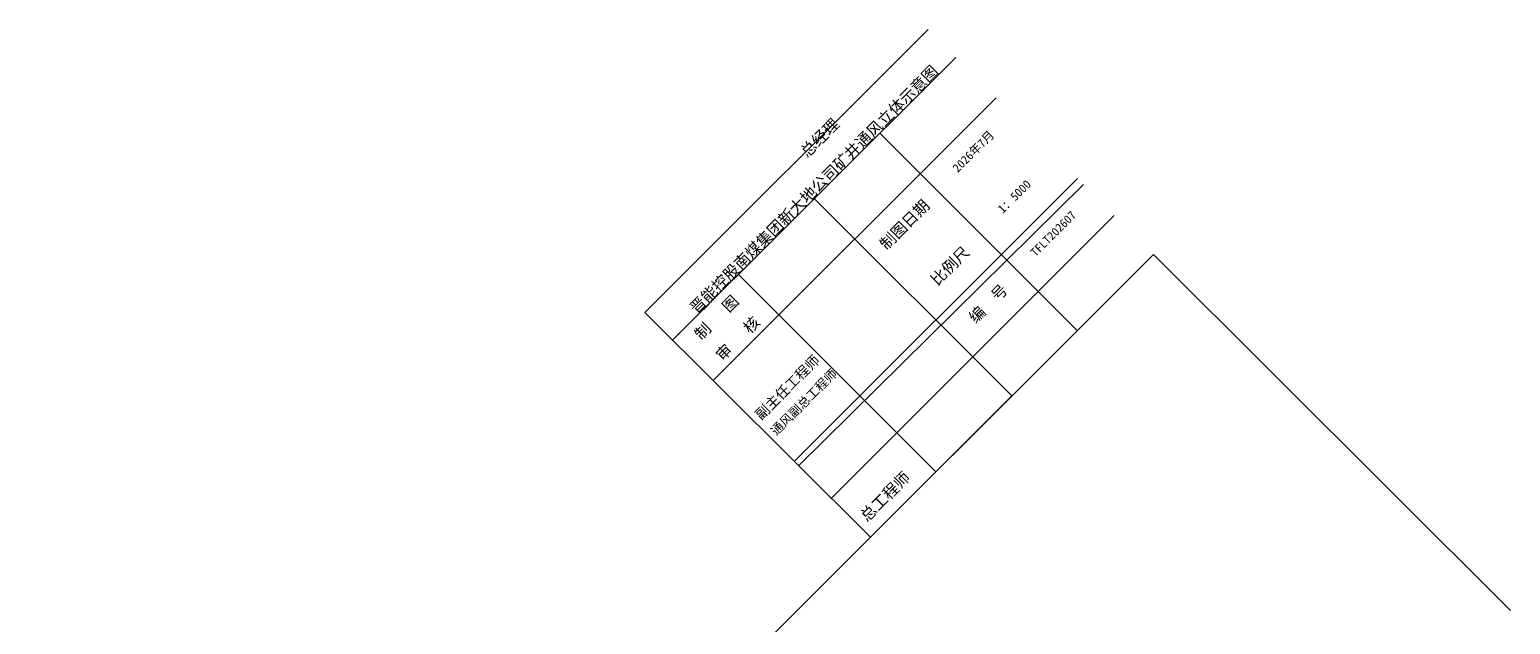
# Model space of a CAD drawing. Header units: millimetres. Extents: x 19725493 to 39459123, y 4133135 to 8271895.
# Drawn here: x 19729827 to 19731381, y 4134706 to 4135330 of the extents above; entities that cross this region are included whole.
import ezdxf
from ezdxf.enums import TextEntityAlignment as Align

# ---------------------------------------------------------------- set-up
doc = ezdxf.new("R2010")
doc.units = ezdxf.units.MM
doc.linetypes.add('ACAD_ISO02W100', pattern=[15, 12, -3])
doc.layers.add('TK', color=7, linetype='Continuous')
doc.layers.add('村庄', color=7, linetype='Continuous')
doc.styles.add('宋体', font='')
doc.styles.get('宋体').set_extended_font_data('SimSun')

msp = doc.modelspace()

# ---------------------------------------------------------------- linework, layer by layer
at = {"linetype": 'Continuous'}
for p, q in [((19730769.8, 4135330.2, 35.1), (19730472.7, 4135033.3, 35.1)), ((19730501.7, 4135004.2, 4.7), (19730798.8, 4135301.1, 4.7)), ((19730544.2, 4134961.8, 4.7), (19730841.3, 4135258.7, 4.7)), ((19730926.4, 4135014.3), (19730719.3, 4135221.6, 4.7)), ((19730629.6, 4134877, 4.7), (19730926.7, 4135173.8, 4.7)), ((19730857.8, 4134945.8), (19730650.3, 4135152.7, 4.7)), ((19730668.2, 4134838), (19730965.3, 4135134.9)), ((19730709.3, 4134797.3), (19731006.4, 4135094.2)), ((19730777.8, 4134865.8), (19730570.7, 4135073.1, 4.7)), ((19730472.7, 4135033.3, 34.9), (19730709.3, 4134797.3, 0)), ((19730709.3, 4134797.3, 0), (19730709.4, 4134797.2))]:
    msp.add_line(p, q, dxfattribs=at)
for p, q in [((19730932.9, 4135167.5, 49.7), (19730634.3, 4134872.4, 49.7)), ((19729047.2, 4133134.9), (19731006.3, 4135094.2)), ((19731381, 4134720.2, 2649.2), (19731006.4, 4135094.2))]:
    msp.add_line(p, q)
at = {"layer": '村庄', "linetype": 'ACAD_ISO02W100', "ltscale": 0.2}
msp.add_line((19730576, 4135078.4, 4.7), (19730501.7, 4135004.2, 4.7), dxfattribs=at)

# ---------------------------------------------------------------- texts
at = {"layer": 'TK', "linetype": 'Continuous', "style": '宋体'}
for s, height, p in [('晋能控股南煤集团新大地公司矿井通风立体示意图', 12, (19730649.8, 4135162.7, 27.3)), ('总经理', 12, (19730655.9, 4135216.9, -45.7)), ('  2026年7月', 9, (19730812.8, 4135198.2)), ('1：5000', 9, (19730860.4, 4135154.9)), ('制图日期', 12, (19730745, 4135125.6)), ('TFLT202607', 9, (19730901.2, 4135115.9)), ('比例尺', 12, (19730792.6, 4135082.3)), ('编  号', 12, (19730832.7, 4135042.8)), ('制   图', 12, (19730547.6, 4135028.2, -7.9)), ('审   核', 12, (19730569.8, 4135006, -23.5)), ('副主任工程师', 10.8, (19730622, 4134954.8, -17.1)), ('通风副总工程师', 9.6, (19730639.3, 4134939.2, -47.6)), ('总工程师', 12, (19730724.6, 4134840.1))]:
    msp.add_text(s, height=height, rotation=44.9774, dxfattribs=at).set_placement(p, align=Align.MIDDLE)

doc.saveas('drawing.dxf')
